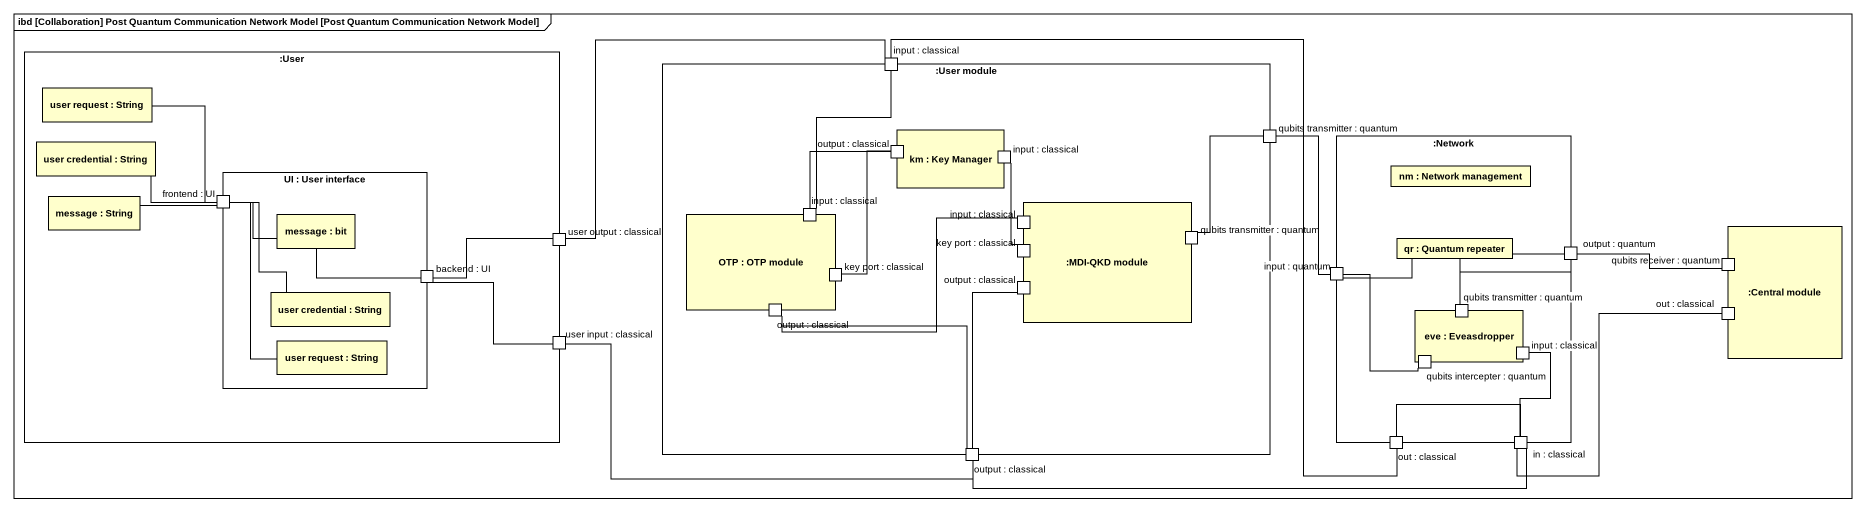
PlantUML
@startuml
mainframe ibd [Collaboration] Post Quantum Communication Network Model [Post Quantum Communication Network Model]
rectangle ":User" as User {
  rectangle "user request : String" as user_request
  rectangle "user credential : String" as user_credential
  rectangle "UI : User interface" as UI {
    port "frontend : UI" as frontend_UI
    rectangle "message : bit" as message_2
    rectangle "user credential : String" as user_credential_2
    port "backend : UI" as backend_UI
    rectangle "user request : String" as user_request_2
  }
  rectangle "message : String" as message
  port "user output : classical" as user_output_classical
  port "user input : classical" as user_input_classical
}
rectangle ":User module" as User_module {
  port "input : classical" as input_classical
  rectangle "km : Key Manager" as km {
    port "output : classical" as output_classical
    port "input : classical" as input_classical_2
  }
  port "qubits transmitter : quantum" as qubits_transmitter_quantum
  rectangle "OTP : OTP module" as OTP {
    port "input : classical" as input_classical_3
    port "key port : classical" as key_port_classical_2
    port "output : classical" as output_classical_3
  }
  rectangle ":MDI-QKD module" as MDI_QKD_module {
    port "input : classical" as input_classical_4
    port "key port : classical" as key_port_classical
    port "qubits transmitter : quantum" as qubits_transmitter_quantum_2
    port "output : classical" as output_classical_2
  }
  port "output : classical" as output_classical_4
}
rectangle ":Network" as Network_ {
  rectangle "nm : Network management" as nm
  rectangle "qr : Quantum repeater" as qr
  port "output : quantum" as output_quantum
  port "input : quantum" as input_quantum
  rectangle "eve : Eveasdropper" as eve {
    port "qubits transmitter : quantum" as qubits_transmitter_quantum_3
    port "qubits intercepter : quantum" as qubits_intercepter_quantum
    port "input : classical" as input_classical_5
  }
  port "out : classical" as out_classical_2
  port "in : classical" as in_classical
}
rectangle ":Central module" as Central_module {
  port "qubits receiver : quantum" as qubits_receiver_quantum
  port "out : classical" as out_classical
}
input_classical -- input_classical_3
user_request -- frontend_UI
qubits_transmitter_quantum -- input_quantum
user_credential -right- frontend_UI
output_classical -- key_port_classical_2
input_classical_2 -- key_port_classical
frontend_UI -left- message
frontend_UI -right- message_2
frontend_UI -- user_credential_2
frontend_UI -- user_request_2
message_2 -right- backend_UI
input_classical_3 -up- output_classical
user_output_classical -right- input_classical
qubits_transmitter_quantum_2 -up- qubits_transmitter_quantum
qr -right- output_quantum
output_quantum -right- qubits_receiver_quantum
backend_UI -right- user_output_classical
input_quantum -right- qr
input_quantum -- qubits_intercepter_quantum
output_classical_3 -right- input_classical_4
output_classical_3 -- output_classical_4
qubits_transmitter_quantum_3 -up- qr
qubits_transmitter_quantum_3 -right- output_quantum
out_classical -- in_classical
user_input_classical -left- backend_UI
output_classical_4 -up- output_classical_2
output_classical_4 -left- user_input_classical
output_classical_4 -right- in_classical
out_classical_2 -up- input_classical
out_classical_2 -right- in_classical
in_classical -up- input_classical_5
@enduml
